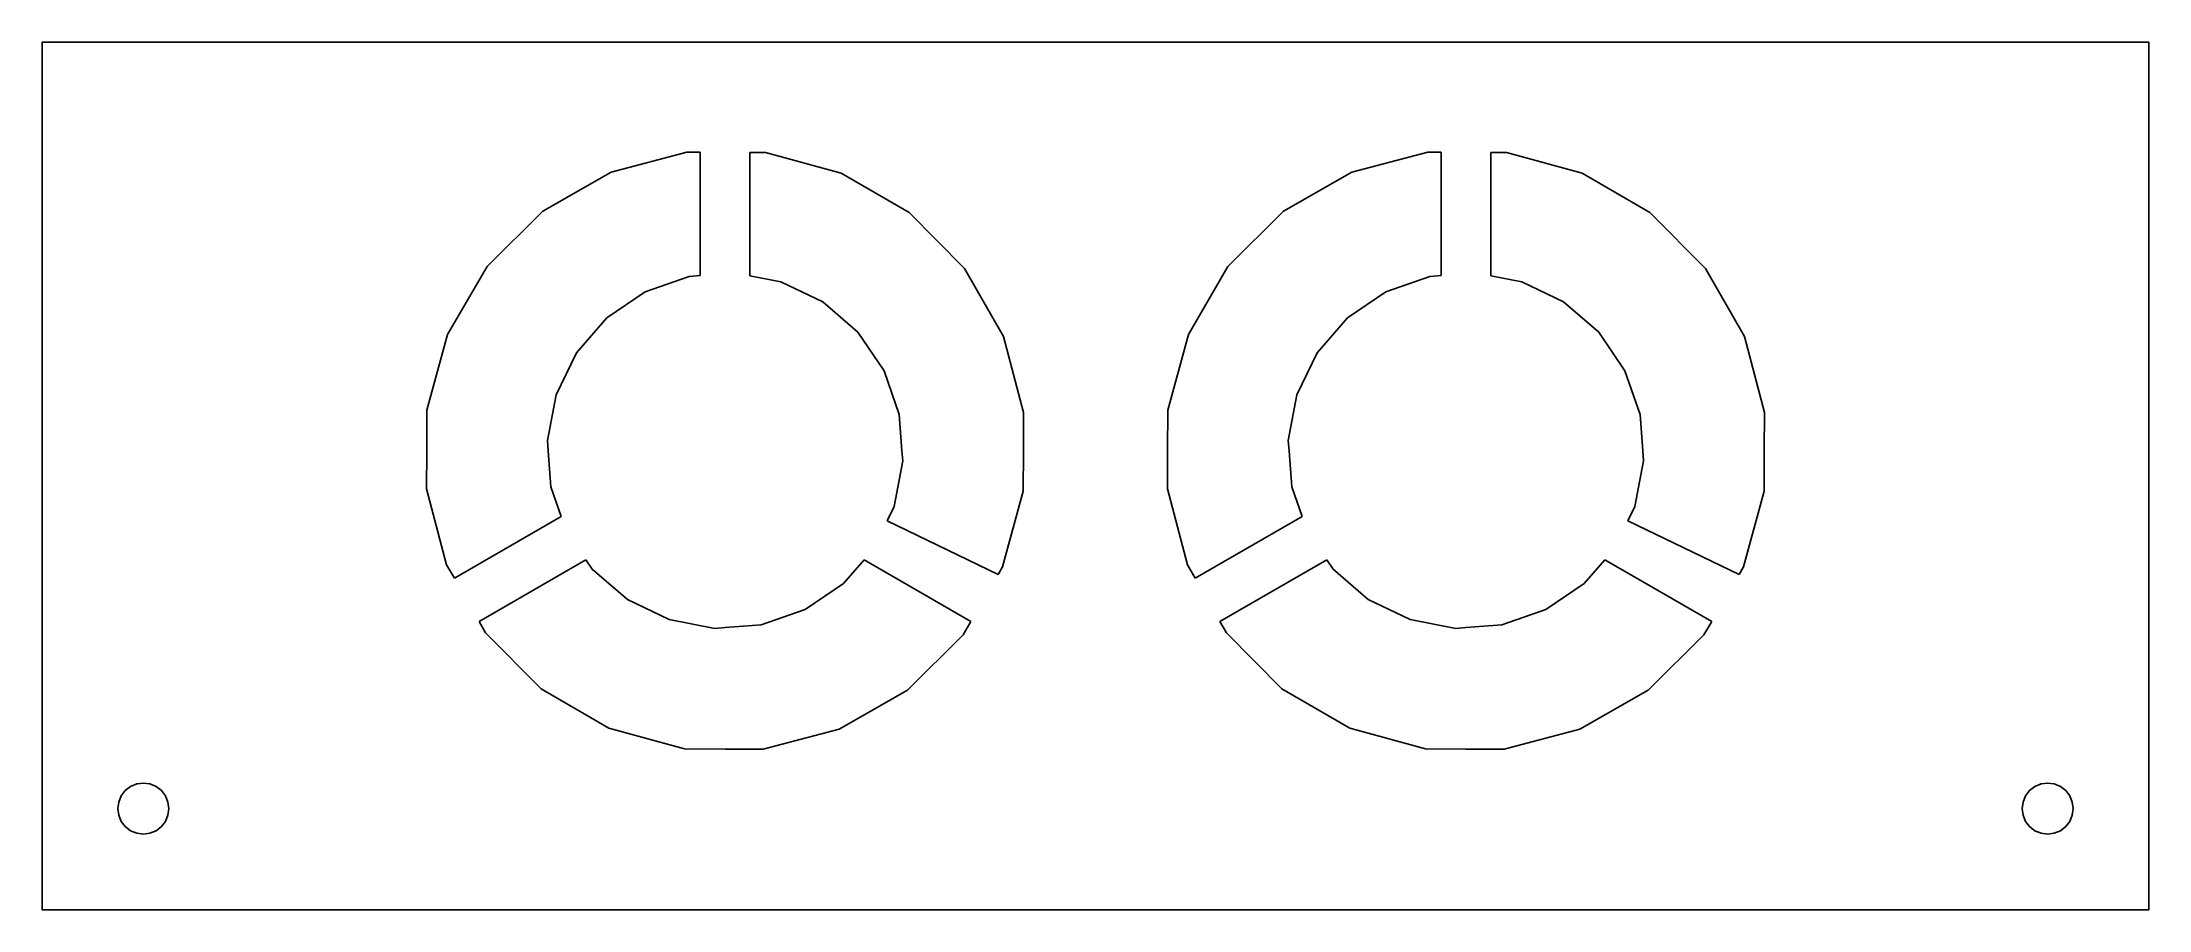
# Model space of a CAD drawing. Header units: metres. Extents: x 0 to 5.2, y 0 to 2.14.
import ezdxf

# ---------------------------------------------------------------- set-up
doc = ezdxf.new("R2010")
doc.units = ezdxf.units.M

msp = doc.modelspace()

# ---------------------------------------------------------------- linework, layer by layer
at = {"layer": 'EXHAUST_SIDE'}
for p, q in [((0, 2.143), (5.204, 2.143)), ((0, 2.143, 0.0625), (0, 2.143)), ((0, 0), (0, 2.143)), ((5.204, 2.143, 0.0625), (0, 2.143, 0.0625)), ((0, 0, 0.0625), (0, 2.143, 0.0625)), ((5.204, 0, 0.0625), (5.204, 2.143, 0.0625)), ((5.204, 2.143), (5.204, 2.143, 0.0625)), ((5.204, 0), (5.204, 2.143)), ((1.2368, 1.7254), (1.4052, 1.8218)), ((1.2368, 1.7254, 0.0625), (1.4052, 1.8218, 0.0625)), ((1.4052, 1.8218), (1.5928, 1.8713)), ((1.4052, 1.8218, 0.0625), (1.5928, 1.8713, 0.0625)), ((1.4052, 1.8218, 0.0625), (1.4052, 1.8218)), ((1.5928, 1.8713), (1.6255, 1.8711)), ((1.5928, 1.8713, 0.0625), (1.5928, 1.8713)), ((1.5928, 1.8713, 0.0625), (1.6255, 1.8711, 0.0625)), ((1.6255, 1.5664), (1.6255, 1.8711)), ((1.6255, 1.8711, 0.0625), (1.6255, 1.8711)), ((1.6255, 1.5664, 0.0625), (1.6255, 1.8711, 0.0625)), ((1.7485, 1.8707), (1.7869, 1.8705)), ((1.7485, 1.8707), (1.7485, 1.5659)), ((1.7485, 1.8707, 0.0625), (1.7485, 1.8707)), ((1.7485, 1.8707, 0.0625), (1.7485, 1.5659, 0.0625)), ((1.7485, 1.8707, 0.0625), (1.7869, 1.8705, 0.0625)), ((1.7869, 1.8705), (1.9741, 1.8196)), ((1.7869, 1.8705, 0.0625), (1.7869, 1.8705)), ((1.7869, 1.8705, 0.0625), (1.9741, 1.8196, 0.0625)), ((3.0668, 1.7254), (3.2352, 1.8218)), ((3.0668, 1.7254, 0.0625), (3.2352, 1.8218, 0.0625)), ((3.2352, 1.8218), (3.4228, 1.8713)), ((3.2352, 1.8218, 0.0625), (3.4228, 1.8713, 0.0625)), ((3.2352, 1.8218, 0.0625), (3.2352, 1.8218)), ((3.4228, 1.8713, 0.0625), (3.4228, 1.8713)), ((3.4228, 1.8713), (3.4555, 1.8711)), ((3.4228, 1.8713, 0.0625), (3.4555, 1.8711, 0.0625)), ((3.4555, 1.8711, 0.0625), (3.4555, 1.8711)), ((3.4555, 1.5664), (3.4555, 1.8711)), ((3.4555, 1.5664, 0.0625), (3.4555, 1.8711, 0.0625)), ((3.5785, 1.8707), (3.5785, 1.5659)), ((3.5785, 1.8707, 0.0625), (3.5785, 1.8707)), ((3.5785, 1.8707), (3.6169, 1.8705)), ((3.5785, 1.8707, 0.0625), (3.5785, 1.5659, 0.0625)), ((3.5785, 1.8707, 0.0625), (3.6169, 1.8705, 0.0625)), ((3.6169, 1.8705, 0.0625), (3.6169, 1.8705)), ((3.6169, 1.8705), (3.8041, 1.8196)), ((3.6169, 1.8705, 0.0625), (3.8041, 1.8196, 0.0625)), ((1.9741, 1.8196), (2.1417, 1.7219)), ((1.9741, 1.8196, 0.0625), (1.9741, 1.8196)), ((1.9741, 1.8196, 0.0625), (2.1417, 1.7219, 0.0625)), ((3.8041, 1.8196), (3.9717, 1.7219)), ((3.8041, 1.8196, 0.0625), (3.8041, 1.8196)), ((3.8041, 1.8196, 0.0625), (3.9717, 1.7219, 0.0625)), ((1.0991, 1.5887), (1.2368, 1.7254)), ((1.0991, 1.5887, 0.0625), (1.2368, 1.7254, 0.0625)), ((1.2368, 1.7254, 0.0625), (1.2368, 1.7254)), ((2.1417, 1.7219), (2.2784, 1.5842)), ((2.1417, 1.7219, 0.0625), (2.1417, 1.7219)), ((2.1417, 1.7219, 0.0625), (2.2784, 1.5842, 0.0625)), ((2.9291, 1.5887), (3.0668, 1.7254)), ((2.9291, 1.5887, 0.0625), (3.0668, 1.7254, 0.0625)), ((3.0668, 1.7254, 0.0625), (3.0668, 1.7254)), ((3.9717, 1.7219), (4.1084, 1.5842)), ((3.9717, 1.7219, 0.0625), (3.9717, 1.7219)), ((3.9717, 1.7219, 0.0625), (4.1084, 1.5842, 0.0625)), ((1.0014, 1.4211), (1.0991, 1.5887)), ((1.0014, 1.4211, 0.0625), (1.0991, 1.5887, 0.0625)), ((1.0991, 1.5887, 0.0625), (1.0991, 1.5887)), ((1.4895, 1.5266), (1.5979, 1.5644)), ((1.4895, 1.5266, 0.0625), (1.5979, 1.5644, 0.0625)), ((1.5979, 1.5644), (1.6255, 1.5664)), ((1.5979, 1.5644, 0.0625), (1.6255, 1.5664, 0.0625)), ((1.5979, 1.5644, 0.0625), (1.5979, 1.5644)), ((1.6255, 1.5664, 0.0625), (1.6255, 1.5664)), ((1.7485, 1.5659), (1.825, 1.5513)), ((1.7485, 1.5659, 0.0625), (1.7485, 1.5659)), ((1.7485, 1.5659, 0.0625), (1.825, 1.5513, 0.0625)), ((2.2784, 1.5842, 0.0625), (2.2784, 1.5842)), ((2.3748, 1.4158), (2.2784, 1.5842)), ((2.3748, 1.4158, 0.0625), (2.2784, 1.5842, 0.0625)), ((2.9291, 1.5887), (2.8314, 1.4211)), ((2.9291, 1.5887, 0.0625), (2.8314, 1.4211, 0.0625)), ((2.9291, 1.5887, 0.0625), (2.9291, 1.5887)), ((3.3195, 1.5266), (3.4279, 1.5644)), ((3.3195, 1.5266, 0.0625), (3.4279, 1.5644, 0.0625)), ((3.4279, 1.5644), (3.4555, 1.5664)), ((3.4279, 1.5644, 0.0625), (3.4555, 1.5664, 0.0625)), ((3.4279, 1.5644, 0.0625), (3.4279, 1.5644)), ((3.4555, 1.5664, 0.0625), (3.4555, 1.5664)), ((3.5785, 1.5659), (3.655, 1.5513)), ((3.5785, 1.5659, 0.0625), (3.5785, 1.5659)), ((3.5785, 1.5659, 0.0625), (3.655, 1.5513, 0.0625)), ((4.1084, 1.5842), (4.2048, 1.4158)), ((4.1084, 1.5842, 0.0625), (4.1084, 1.5842)), ((4.1084, 1.5842, 0.0625), (4.2048, 1.4158, 0.0625)), ((1.3946, 1.4621), (1.4895, 1.5266)), ((1.3946, 1.4621, 0.0625), (1.4895, 1.5266, 0.0625)), ((1.4895, 1.5266, 0.0625), (1.4895, 1.5266)), ((1.825, 1.5513), (1.9283, 1.5013)), ((1.825, 1.5513, 0.0625), (1.825, 1.5513)), ((1.825, 1.5513, 0.0625), (1.9283, 1.5013, 0.0625)), ((3.2246, 1.4621), (3.3195, 1.5266)), ((3.2246, 1.4621, 0.0625), (3.3195, 1.5266, 0.0625)), ((3.3195, 1.5266, 0.0625), (3.3195, 1.5266)), ((3.655, 1.5513), (3.7583, 1.5013)), ((3.655, 1.5513, 0.0625), (3.655, 1.5513)), ((3.655, 1.5513, 0.0625), (3.7583, 1.5013, 0.0625)), ((1.3197, 1.3753), (1.3946, 1.4621)), ((1.3197, 1.3753, 0.0625), (1.3946, 1.4621, 0.0625)), ((1.3946, 1.4621, 0.0625), (1.3946, 1.4621)), ((1.9283, 1.5013), (2.0151, 1.4264)), ((1.9283, 1.5013, 0.0625), (1.9283, 1.5013)), ((1.9283, 1.5013, 0.0625), (2.0151, 1.4264, 0.0625)), ((3.1497, 1.3753), (3.2246, 1.4621)), ((3.1497, 1.3753, 0.0625), (3.2246, 1.4621, 0.0625)), ((3.2246, 1.4621, 0.0625), (3.2246, 1.4621)), ((3.7583, 1.5013), (3.8451, 1.4264)), ((3.7583, 1.5013, 0.0625), (3.7583, 1.5013)), ((3.7583, 1.5013, 0.0625), (3.8451, 1.4264, 0.0625)), ((0.9505, 1.2339), (1.0014, 1.4211)), ((0.9505, 1.2339, 0.0625), (1.0014, 1.4211, 0.0625)), ((1.0014, 1.4211, 0.0625), (1.0014, 1.4211)), ((2.0151, 1.4264), (2.0796, 1.3315)), ((2.0151, 1.4264, 0.0625), (2.0151, 1.4264)), ((2.0151, 1.4264, 0.0625), (2.0796, 1.3315, 0.0625)), ((2.3748, 1.4158), (2.4243, 1.2282)), ((2.3748, 1.4158, 0.0625), (2.3748, 1.4158)), ((2.3748, 1.4158, 0.0625), (2.4243, 1.2282, 0.0625)), ((2.7805, 1.2339), (2.8314, 1.4211)), ((2.7805, 1.2339, 0.0625), (2.8314, 1.4211, 0.0625)), ((2.8314, 1.4211, 0.0625), (2.8314, 1.4211)), ((3.8451, 1.4264), (3.9096, 1.3315)), ((3.8451, 1.4264, 0.0625), (3.8451, 1.4264)), ((3.8451, 1.4264, 0.0625), (3.9096, 1.3315, 0.0625)), ((4.2048, 1.4158), (4.2543, 1.2282)), ((4.2048, 1.4158, 0.0625), (4.2048, 1.4158)), ((4.2048, 1.4158, 0.0625), (4.2543, 1.2282, 0.0625)), ((1.2697, 1.272), (1.3197, 1.3753)), ((1.2697, 1.272, 0.0625), (1.3197, 1.3753, 0.0625)), ((1.3197, 1.3753, 0.0625), (1.3197, 1.3753)), ((3.0997, 1.272), (3.1497, 1.3753)), ((3.0997, 1.272, 0.0625), (3.1497, 1.3753, 0.0625)), ((3.1497, 1.3753, 0.0625), (3.1497, 1.3753)), ((2.0796, 1.3315), (2.1174, 1.2231)), ((2.0796, 1.3315, 0.0625), (2.0796, 1.3315)), ((2.0796, 1.3315, 0.0625), (2.1174, 1.2231, 0.0625)), ((3.9096, 1.3315), (3.9474, 1.2231)), ((3.9096, 1.3315, 0.0625), (3.9096, 1.3315)), ((3.9096, 1.3315, 0.0625), (3.9474, 1.2231, 0.0625)), ((1.2482, 1.1593), (1.2697, 1.272)), ((1.2482, 1.1593, 0.0625), (1.2697, 1.272, 0.0625)), ((1.2697, 1.272, 0.0625), (1.2697, 1.272)), ((3.0782, 1.1593), (3.0997, 1.272)), ((3.0782, 1.1593, 0.0625), (3.0997, 1.272, 0.0625)), ((3.0997, 1.272, 0.0625), (3.0997, 1.272)), ((0.9505, 1.2339), (0.9501, 1.134)), ((0.9505, 1.2339, 0.0625), (0.9501, 1.134, 0.0625)), ((0.9505, 1.2339, 0.0625), (0.9505, 1.2339)), ((2.1174, 1.2231), (2.1239, 1.134)), ((2.1174, 1.2231, 0.0625), (2.1174, 1.2231)), ((2.1174, 1.2231, 0.0625), (2.1239, 1.134, 0.0625)), ((2.4243, 1.2282), (2.4239, 1.134)), ((2.4243, 1.2282, 0.0625), (2.4239, 1.134, 0.0625)), ((2.4243, 1.2282, 0.0625), (2.4243, 1.2282)), ((2.7801, 1.134), (2.7805, 1.2339)), ((2.7801, 1.134, 0.0625), (2.7805, 1.2339, 0.0625)), ((2.7805, 1.2339, 0.0625), (2.7805, 1.2339)), ((3.9474, 1.2231, 0.0625), (3.9474, 1.2231)), ((3.9474, 1.2231), (3.9539, 1.134)), ((3.9474, 1.2231, 0.0625), (3.9539, 1.134, 0.0625)), ((4.2539, 1.134), (4.2543, 1.2282)), ((4.2539, 1.134, 0.0625), (4.2543, 1.2282, 0.0625)), ((4.2543, 1.2282, 0.0625), (4.2543, 1.2282)), ((1.2482, 1.1593, 0.0625), (1.2482, 1.1593)), ((1.2501, 1.134), (1.2482, 1.1593)), ((1.2501, 1.134, 0.0625), (1.2482, 1.1593, 0.0625)), ((3.0801, 1.134), (3.0782, 1.1593)), ((3.0782, 1.1593, 0.0625), (3.0782, 1.1593)), ((3.0801, 1.134, 0.0625), (3.0782, 1.1593, 0.0625)), ((0.9501, 1.134), (0.9497, 1.0398)), ((0.9501, 1.134, 0.0625), (0.9497, 1.0398, 0.0625)), ((0.9501, 1.134, 0.0625), (0.9501, 1.134)), ((1.2566, 1.0449), (1.2501, 1.134)), ((1.2501, 1.134, 0.0625), (1.2501, 1.134)), ((1.2566, 1.0449, 0.0625), (1.2501, 1.134, 0.0625)), ((2.1258, 1.1087), (2.1043, 0.996)), ((2.1258, 1.1087, 0.0625), (2.1043, 0.996, 0.0625)), ((2.1239, 1.134, 0.0625), (2.1239, 1.134)), ((2.1239, 1.134), (2.1258, 1.1087)), ((2.1239, 1.134, 0.0625), (2.1258, 1.1087, 0.0625)), ((2.1258, 1.1087, 0.0625), (2.1258, 1.1087)), ((2.4239, 1.134), (2.4235, 1.0341)), ((2.4239, 1.134, 0.0625), (2.4235, 1.0341, 0.0625)), ((2.4239, 1.134, 0.0625), (2.4239, 1.134)), ((2.7797, 1.0398), (2.7801, 1.134)), ((2.7797, 1.0398, 0.0625), (2.7801, 1.134, 0.0625)), ((2.7801, 1.134, 0.0625), (2.7801, 1.134)), ((3.0866, 1.0449), (3.0801, 1.134)), ((3.0801, 1.134, 0.0625), (3.0801, 1.134)), ((3.0866, 1.0449, 0.0625), (3.0801, 1.134, 0.0625)), ((3.9558, 1.1087), (3.9343, 0.996)), ((3.9558, 1.1087, 0.0625), (3.9343, 0.996, 0.0625)), ((3.9539, 1.134, 0.0625), (3.9539, 1.134)), ((3.9539, 1.134), (3.9558, 1.1087)), ((3.9539, 1.134, 0.0625), (3.9558, 1.1087, 0.0625)), ((3.9558, 1.1087, 0.0625), (3.9558, 1.1087)), ((4.2535, 1.0341), (4.2539, 1.134)), ((4.2535, 1.0341, 0.0625), (4.2539, 1.134, 0.0625)), ((4.2539, 1.134, 0.0625), (4.2539, 1.134)), ((1.2566, 1.0449, 0.0625), (1.2566, 1.0449)), ((1.2822, 0.9713), (1.2566, 1.0449)), ((1.2822, 0.9713, 0.0625), (1.2566, 1.0449, 0.0625)), ((3.0866, 1.0449, 0.0625), (3.0866, 1.0449)), ((3.1122, 0.9713), (3.0866, 1.0449)), ((3.1122, 0.9713, 0.0625), (3.0866, 1.0449, 0.0625)), ((0.9497, 1.0398), (0.9992, 0.8522)), ((0.9497, 1.0398, 0.0625), (0.9497, 1.0398)), ((0.9497, 1.0398, 0.0625), (0.9992, 0.8522, 0.0625)), ((2.1043, 0.996), (2.0873, 0.9609)), ((2.1043, 0.996, 0.0625), (2.0873, 0.9609, 0.0625)), ((2.1043, 0.996, 0.0625), (2.1043, 0.996)), ((2.4235, 1.0341), (2.3726, 0.8469)), ((2.4235, 1.0341, 0.0625), (2.3726, 0.8469, 0.0625)), ((2.4235, 1.0341, 0.0625), (2.4235, 1.0341)), ((2.7797, 1.0398, 0.0625), (2.7797, 1.0398)), ((2.8292, 0.8522), (2.7797, 1.0398)), ((2.8292, 0.8522, 0.0625), (2.7797, 1.0398, 0.0625)), ((3.9343, 0.996), (3.9173, 0.9609)), ((3.9343, 0.996, 0.0625), (3.9173, 0.9609, 0.0625)), ((3.9343, 0.996, 0.0625), (3.9343, 0.996)), ((4.2535, 1.0341), (4.2026, 0.8469)), ((4.2535, 1.0341, 0.0625), (4.2026, 0.8469, 0.0625)), ((4.2535, 1.0341, 0.0625), (4.2535, 1.0341)), ((1.0183, 0.8189), (1.2822, 0.9713)), ((1.0183, 0.8189, 0.0625), (1.2822, 0.9713, 0.0625)), ((1.2822, 0.9713, 0.0625), (1.2822, 0.9713)), ((2.3617, 0.8282), (2.0873, 0.9609)), ((2.0873, 0.9609, 0.0625), (2.0873, 0.9609)), ((2.3617, 0.8282, 0.0625), (2.0873, 0.9609, 0.0625)), ((2.8483, 0.8189), (3.1122, 0.9713)), ((2.8483, 0.8189, 0.0625), (3.1122, 0.9713, 0.0625)), ((3.1122, 0.9713, 0.0625), (3.1122, 0.9713)), ((3.9173, 0.9609), (4.1917, 0.8282)), ((3.9173, 0.9609, 0.0625), (3.9173, 0.9609)), ((3.9173, 0.9609, 0.0625), (4.1917, 0.8282, 0.0625)), ((1.0183, 0.8189), (0.9992, 0.8522)), ((0.9992, 0.8522, 0.0625), (0.9992, 0.8522)), ((1.0183, 0.8189, 0.0625), (0.9992, 0.8522, 0.0625)), ((1.3433, 0.8645), (1.0794, 0.7122)), ((1.3433, 0.8645, 0.0625), (1.0794, 0.7122, 0.0625)), ((1.3589, 0.8416), (1.3433, 0.8645)), ((1.3433, 0.8645, 0.0625), (1.3433, 0.8645)), ((1.3589, 0.8416, 0.0625), (1.3433, 0.8645, 0.0625)), ((1.4457, 0.7667), (1.3589, 0.8416)), ((1.3589, 0.8416, 0.0625), (1.3589, 0.8416)), ((1.4457, 0.7667, 0.0625), (1.3589, 0.8416, 0.0625)), ((2.0303, 0.8648), (1.9794, 0.8059)), ((2.0303, 0.8648, 0.0625), (1.9794, 0.8059, 0.0625)), ((2.2942, 0.7124), (2.0303, 0.8648)), ((2.0303, 0.8648, 0.0625), (2.0303, 0.8648)), ((2.2942, 0.7124, 0.0625), (2.0303, 0.8648, 0.0625)), ((2.3617, 0.8282), (2.3726, 0.8469)), ((2.3617, 0.8282, 0.0625), (2.3726, 0.8469, 0.0625)), ((2.3726, 0.8469, 0.0625), (2.3726, 0.8469)), ((2.8483, 0.8189), (2.8292, 0.8522)), ((2.8292, 0.8522, 0.0625), (2.8292, 0.8522)), ((2.8483, 0.8189, 0.0625), (2.8292, 0.8522, 0.0625)), ((3.1733, 0.8645), (2.9094, 0.7122)), ((3.1733, 0.8645, 0.0625), (2.9094, 0.7122, 0.0625)), ((3.1889, 0.8416), (3.1733, 0.8645)), ((3.1733, 0.8645, 0.0625), (3.1733, 0.8645)), ((3.1889, 0.8416, 0.0625), (3.1733, 0.8645, 0.0625)), ((3.2757, 0.7667), (3.1889, 0.8416)), ((3.1889, 0.8416, 0.0625), (3.1889, 0.8416)), ((3.2757, 0.7667, 0.0625), (3.1889, 0.8416, 0.0625)), ((3.8603, 0.8648), (3.8094, 0.8059)), ((3.8603, 0.8648, 0.0625), (3.8094, 0.8059, 0.0625)), ((4.1242, 0.7124), (3.8603, 0.8648)), ((3.8603, 0.8648, 0.0625), (3.8603, 0.8648)), ((4.1242, 0.7124, 0.0625), (3.8603, 0.8648, 0.0625)), ((4.2026, 0.8469), (4.1917, 0.8282)), ((4.2026, 0.8469, 0.0625), (4.1917, 0.8282, 0.0625)), ((4.2026, 0.8469, 0.0625), (4.2026, 0.8469)), ((1.0183, 0.8189, 0.0625), (1.0183, 0.8189)), ((1.9794, 0.8059), (1.8845, 0.7414)), ((1.9794, 0.8059, 0.0625), (1.8845, 0.7414, 0.0625)), ((1.9794, 0.8059, 0.0625), (1.9794, 0.8059)), ((2.3617, 0.8282, 0.0625), (2.3617, 0.8282)), ((2.8483, 0.8189, 0.0625), (2.8483, 0.8189)), ((3.8094, 0.8059), (3.7145, 0.7414)), ((3.8094, 0.8059, 0.0625), (3.7145, 0.7414, 0.0625)), ((3.8094, 0.8059, 0.0625), (3.8094, 0.8059)), ((4.1917, 0.8282, 0.0625), (4.1917, 0.8282)), ((1.549, 0.7167), (1.4457, 0.7667)), ((1.4457, 0.7667, 0.0625), (1.4457, 0.7667)), ((1.549, 0.7167, 0.0625), (1.4457, 0.7667, 0.0625)), ((1.8845, 0.7414), (1.7761, 0.7036)), ((1.8845, 0.7414, 0.0625), (1.7761, 0.7036, 0.0625)), ((1.8845, 0.7414, 0.0625), (1.8845, 0.7414)), ((3.379, 0.7167), (3.2757, 0.7667)), ((3.2757, 0.7667, 0.0625), (3.2757, 0.7667)), ((3.379, 0.7167, 0.0625), (3.2757, 0.7667, 0.0625)), ((3.7145, 0.7414), (3.6061, 0.7036)), ((3.7145, 0.7414, 0.0625), (3.6061, 0.7036, 0.0625)), ((3.7145, 0.7414, 0.0625), (3.7145, 0.7414)), ((1.0956, 0.6838), (1.0794, 0.7122)), ((1.0794, 0.7122, 0.0625), (1.0794, 0.7122)), ((1.0956, 0.6838, 0.0625), (1.0794, 0.7122, 0.0625)), ((1.0956, 0.6838), (1.2323, 0.5461)), ((1.0956, 0.6838, 0.0625), (1.0956, 0.6838)), ((1.0956, 0.6838, 0.0625), (1.2323, 0.5461, 0.0625)), ((1.6617, 0.6952), (1.549, 0.7167)), ((1.549, 0.7167, 0.0625), (1.549, 0.7167)), ((1.6617, 0.6952, 0.0625), (1.549, 0.7167, 0.0625)), ((1.687, 0.6971), (1.6617, 0.6952)), ((1.687, 0.6971, 0.0625), (1.6617, 0.6952, 0.0625)), ((1.6617, 0.6952, 0.0625), (1.6617, 0.6952)), ((1.7761, 0.7036), (1.687, 0.6971)), ((1.7761, 0.7036, 0.0625), (1.687, 0.6971, 0.0625)), ((1.687, 0.6971, 0.0625), (1.687, 0.6971)), ((1.7761, 0.7036, 0.0625), (1.7761, 0.7036)), ((2.2749, 0.6793), (2.1372, 0.5426)), ((2.2749, 0.6793, 0.0625), (2.1372, 0.5426, 0.0625)), ((2.2942, 0.7124), (2.2749, 0.6793)), ((2.2942, 0.7124, 0.0625), (2.2749, 0.6793, 0.0625)), ((2.2749, 0.6793, 0.0625), (2.2749, 0.6793)), ((2.2942, 0.7124, 0.0625), (2.2942, 0.7124)), ((2.9256, 0.6838), (2.9094, 0.7122)), ((2.9094, 0.7122, 0.0625), (2.9094, 0.7122)), ((2.9256, 0.6838, 0.0625), (2.9094, 0.7122, 0.0625)), ((3.0623, 0.5461), (2.9256, 0.6838)), ((2.9256, 0.6838, 0.0625), (2.9256, 0.6838)), ((3.0623, 0.5461, 0.0625), (2.9256, 0.6838, 0.0625)), ((3.4917, 0.6952), (3.379, 0.7167)), ((3.379, 0.7167, 0.0625), (3.379, 0.7167)), ((3.4917, 0.6952, 0.0625), (3.379, 0.7167, 0.0625)), ((3.517, 0.6971), (3.4917, 0.6952)), ((3.517, 0.6971, 0.0625), (3.4917, 0.6952, 0.0625)), ((3.4917, 0.6952, 0.0625), (3.4917, 0.6952)), ((3.6061, 0.7036), (3.517, 0.6971)), ((3.6061, 0.7036, 0.0625), (3.517, 0.6971, 0.0625)), ((3.517, 0.6971, 0.0625), (3.517, 0.6971)), ((3.6061, 0.7036, 0.0625), (3.6061, 0.7036)), ((4.1049, 0.6793), (3.9672, 0.5426)), ((4.1049, 0.6793, 0.0625), (3.9672, 0.5426, 0.0625)), ((4.1049, 0.6793), (4.1242, 0.7124)), ((4.1049, 0.6793, 0.0625), (4.1242, 0.7124, 0.0625)), ((4.1049, 0.6793, 0.0625), (4.1049, 0.6793)), ((4.1242, 0.7124, 0.0625), (4.1242, 0.7124)), ((1.3999, 0.4484), (1.2323, 0.5461)), ((1.2323, 0.5461, 0.0625), (1.2323, 0.5461)), ((1.3999, 0.4484, 0.0625), (1.2323, 0.5461, 0.0625)), ((2.1372, 0.5426), (1.9688, 0.4462)), ((2.1372, 0.5426, 0.0625), (1.9688, 0.4462, 0.0625)), ((2.1372, 0.5426, 0.0625), (2.1372, 0.5426)), ((3.0623, 0.5461, 0.0625), (3.0623, 0.5461)), ((3.2299, 0.4484), (3.0623, 0.5461)), ((3.2299, 0.4484, 0.0625), (3.0623, 0.5461, 0.0625)), ((3.9672, 0.5426), (3.7988, 0.4462)), ((3.9672, 0.5426, 0.0625), (3.7988, 0.4462, 0.0625)), ((3.9672, 0.5426, 0.0625), (3.9672, 0.5426)), ((1.5871, 0.3975), (1.3999, 0.4484)), ((1.3999, 0.4484, 0.0625), (1.3999, 0.4484)), ((1.5871, 0.3975, 0.0625), (1.3999, 0.4484, 0.0625)), ((1.9688, 0.4462), (1.7812, 0.3967)), ((1.9688, 0.4462, 0.0625), (1.7812, 0.3967, 0.0625)), ((1.9688, 0.4462, 0.0625), (1.9688, 0.4462)), ((3.4171, 0.3975), (3.2299, 0.4484)), ((3.2299, 0.4484, 0.0625), (3.2299, 0.4484)), ((3.4171, 0.3975, 0.0625), (3.2299, 0.4484, 0.0625)), ((3.7988, 0.4462), (3.6112, 0.3967)), ((3.7988, 0.4462, 0.0625), (3.6112, 0.3967, 0.0625)), ((3.7988, 0.4462, 0.0625), (3.7988, 0.4462)), ((1.687, 0.3971), (1.5871, 0.3975)), ((1.5871, 0.3975, 0.0625), (1.5871, 0.3975)), ((1.687, 0.3971, 0.0625), (1.5871, 0.3975, 0.0625)), ((1.7812, 0.3967), (1.687, 0.3971)), ((1.687, 0.3971, 0.0625), (1.687, 0.3971)), ((1.7812, 0.3967, 0.0625), (1.687, 0.3971, 0.0625)), ((1.7812, 0.3967, 0.0625), (1.7812, 0.3967)), ((3.517, 0.3971), (3.4171, 0.3975)), ((3.4171, 0.3975, 0.0625), (3.4171, 0.3975)), ((3.517, 0.3971, 0.0625), (3.4171, 0.3975, 0.0625)), ((3.6112, 0.3967), (3.517, 0.3971)), ((3.517, 0.3971, 0.0625), (3.517, 0.3971)), ((3.6112, 0.3967, 0.0625), (3.517, 0.3971, 0.0625)), ((3.6112, 0.3967, 0.0625), (3.6112, 0.3967)), ((0.2337, 0.3109, 0.0625), (0.25, 0.313, 0.0625)), ((0.2337, 0.3109, -0.0005), (0.25, 0.313, -0.0005)), ((0.25, 0.313, 0.0625), (0.2663, 0.3109, 0.0625)), ((0.25, 0.313, -0.0005), (0.2663, 0.3109, -0.0005)), ((0.25, 0.313, 0.0625), (0.25, 0.313, -0.0005)), ((4.9377, 0.3109, 0.0625), (4.954, 0.313, 0.0625)), ((4.9377, 0.3109, -0.0005), (4.954, 0.313, -0.0005)), ((4.954, 0.313, 0.0625), (4.9703, 0.3109, 0.0625)), ((4.954, 0.313, -0.0005), (4.9703, 0.3109, -0.0005)), ((4.954, 0.313, 0.0625), (4.954, 0.313, -0.0005)), ((0.187, 0.25, 0.0625), (0.1891, 0.2663, 0.0625)), ((0.187, 0.25, -0.0005), (0.1891, 0.2663, -0.0005)), ((0.1891, 0.2663, 0.0625), (0.1954, 0.2815, 0.0625)), ((0.1891, 0.2663, -0.0005), (0.1954, 0.2815, -0.0005)), ((0.1891, 0.2663, 0.0625), (0.1891, 0.2663, -0.0005)), ((0.1954, 0.2815, 0.0625), (0.2055, 0.2945, 0.0625)), ((0.1954, 0.2815, -0.0005), (0.2055, 0.2945, -0.0005)), ((0.1954, 0.2815, 0.0625), (0.1954, 0.2815, -0.0005)), ((0.2055, 0.2945, 0.0625), (0.2185, 0.3046, 0.0625)), ((0.2055, 0.2945, -0.0005), (0.2185, 0.3046, -0.0005)), ((0.2055, 0.2945, 0.0625), (0.2055, 0.2945, -0.0005)), ((0.2185, 0.3046, 0.0625), (0.2337, 0.3109, 0.0625)), ((0.2185, 0.3046, -0.0005), (0.2337, 0.3109, -0.0005)), ((0.2185, 0.3046, 0.0625), (0.2185, 0.3046, -0.0005)), ((0.2337, 0.3109, 0.0625), (0.2337, 0.3109, -0.0005)), ((0.2663, 0.3109, 0.0625), (0.2815, 0.3046, 0.0625)), ((0.2663, 0.3109, -0.0005), (0.2815, 0.3046, -0.0005)), ((0.2663, 0.3109, 0.0625), (0.2663, 0.3109, -0.0005)), ((0.2815, 0.3046, 0.0625), (0.2945, 0.2945, 0.0625)), ((0.2815, 0.3046, -0.0005), (0.2945, 0.2945, -0.0005)), ((0.2815, 0.3046, 0.0625), (0.2815, 0.3046, -0.0005)), ((0.2945, 0.2945, 0.0625), (0.3046, 0.2815, 0.0625)), ((0.2945, 0.2945, -0.0005), (0.3046, 0.2815, -0.0005)), ((0.2945, 0.2945, 0.0625), (0.2945, 0.2945, -0.0005)), ((0.3046, 0.2815, 0.0625), (0.3109, 0.2663, 0.0625)), ((0.3046, 0.2815, -0.0005), (0.3109, 0.2663, -0.0005)), ((0.3046, 0.2815, 0.0625), (0.3046, 0.2815, -0.0005)), ((0.3109, 0.2663, 0.0625), (0.313, 0.25, 0.0625)), ((0.3109, 0.2663, -0.0005), (0.313, 0.25, -0.0005)), ((0.3109, 0.2663, 0.0625), (0.3109, 0.2663, -0.0005)), ((4.891, 0.25, 0.0625), (4.8931, 0.2663, 0.0625)), ((4.891, 0.25, -0.0005), (4.8931, 0.2663, -0.0005)), ((4.8931, 0.2663, 0.0625), (4.8994, 0.2815, 0.0625)), ((4.8931, 0.2663, -0.0005), (4.8994, 0.2815, -0.0005)), ((4.8931, 0.2663, 0.0625), (4.8931, 0.2663, -0.0005)), ((4.8994, 0.2815, 0.0625), (4.9095, 0.2945, 0.0625)), ((4.8994, 0.2815, -0.0005), (4.9095, 0.2945, -0.0005)), ((4.8994, 0.2815, 0.0625), (4.8994, 0.2815, -0.0005)), ((4.9095, 0.2945, 0.0625), (4.9225, 0.3046, 0.0625)), ((4.9095, 0.2945, -0.0005), (4.9225, 0.3046, -0.0005)), ((4.9095, 0.2945, 0.0625), (4.9095, 0.2945, -0.0005)), ((4.9225, 0.3046, 0.0625), (4.9377, 0.3109, 0.0625)), ((4.9225, 0.3046, -0.0005), (4.9377, 0.3109, -0.0005)), ((4.9225, 0.3046, 0.0625), (4.9225, 0.3046, -0.0005)), ((4.9377, 0.3109, 0.0625), (4.9377, 0.3109, -0.0005)), ((4.9703, 0.3109, 0.0625), (4.9855, 0.3046, 0.0625)), ((4.9703, 0.3109, -0.0005), (4.9855, 0.3046, -0.0005)), ((4.9703, 0.3109, 0.0625), (4.9703, 0.3109, -0.0005)), ((4.9855, 0.3046, 0.0625), (4.9985, 0.2945, 0.0625)), ((4.9855, 0.3046, -0.0005), (4.9985, 0.2945, -0.0005)), ((4.9855, 0.3046, 0.0625), (4.9855, 0.3046, -0.0005)), ((4.9985, 0.2945, 0.0625), (5.0086, 0.2815, 0.0625)), ((4.9985, 0.2945, -0.0005), (5.0086, 0.2815, -0.0005)), ((4.9985, 0.2945, 0.0625), (4.9985, 0.2945, -0.0005)), ((5.0086, 0.2815, 0.0625), (5.0149, 0.2663, 0.0625)), ((5.0086, 0.2815, -0.0005), (5.0149, 0.2663, -0.0005)), ((5.0086, 0.2815, 0.0625), (5.0086, 0.2815, -0.0005)), ((5.0149, 0.2663, 0.0625), (5.017, 0.25, 0.0625)), ((5.0149, 0.2663, -0.0005), (5.017, 0.25, -0.0005)), ((5.0149, 0.2663, 0.0625), (5.0149, 0.2663, -0.0005)), ((0.1891, 0.2337, 0.0625), (0.187, 0.25, 0.0625)), ((0.1891, 0.2337, -0.0005), (0.187, 0.25, -0.0005)), ((0.187, 0.25, 0.0625), (0.187, 0.25, -0.0005)), ((0.1954, 0.2185, 0.0625), (0.1891, 0.2337, 0.0625)), ((0.1954, 0.2185, -0.0005), (0.1891, 0.2337, -0.0005)), ((0.1891, 0.2337, 0.0625), (0.1891, 0.2337, -0.0005)), ((0.2055, 0.2055, 0.0625), (0.1954, 0.2185, 0.0625)), ((0.2055, 0.2055, -0.0005), (0.1954, 0.2185, -0.0005)), ((0.1954, 0.2185, 0.0625), (0.1954, 0.2185, -0.0005)), ((0.3046, 0.2185, 0.0625), (0.2945, 0.2055, 0.0625)), ((0.3046, 0.2185, -0.0005), (0.2945, 0.2055, -0.0005)), ((0.3109, 0.2337, 0.0625), (0.3046, 0.2185, 0.0625)), ((0.3109, 0.2337, -0.0005), (0.3046, 0.2185, -0.0005)), ((0.3046, 0.2185, 0.0625), (0.3046, 0.2185, -0.0005)), ((0.313, 0.25, 0.0625), (0.3109, 0.2337, 0.0625)), ((0.313, 0.25, -0.0005), (0.3109, 0.2337, -0.0005)), ((0.3109, 0.2337, 0.0625), (0.3109, 0.2337, -0.0005)), ((0.313, 0.25, 0.0625), (0.313, 0.25, -0.0005)), ((4.8931, 0.2337, 0.0625), (4.891, 0.25, 0.0625)), ((4.8931, 0.2337, -0.0005), (4.891, 0.25, -0.0005)), ((4.891, 0.25, 0.0625), (4.891, 0.25, -0.0005)), ((4.8994, 0.2185, 0.0625), (4.8931, 0.2337, 0.0625)), ((4.8994, 0.2185, -0.0005), (4.8931, 0.2337, -0.0005)), ((4.8931, 0.2337, 0.0625), (4.8931, 0.2337, -0.0005)), ((4.9095, 0.2055, 0.0625), (4.8994, 0.2185, 0.0625)), ((4.9095, 0.2055, -0.0005), (4.8994, 0.2185, -0.0005)), ((4.8994, 0.2185, 0.0625), (4.8994, 0.2185, -0.0005)), ((5.0086, 0.2185, 0.0625), (4.9985, 0.2055, 0.0625)), ((5.0086, 0.2185, -0.0005), (4.9985, 0.2055, -0.0005)), ((5.0149, 0.2337, 0.0625), (5.0086, 0.2185, 0.0625)), ((5.0149, 0.2337, -0.0005), (5.0086, 0.2185, -0.0005)), ((5.0086, 0.2185, 0.0625), (5.0086, 0.2185, -0.0005)), ((5.017, 0.25, 0.0625), (5.0149, 0.2337, 0.0625)), ((5.017, 0.25, -0.0005), (5.0149, 0.2337, -0.0005)), ((5.0149, 0.2337, 0.0625), (5.0149, 0.2337, -0.0005)), ((5.017, 0.25, 0.0625), (5.017, 0.25, -0.0005)), ((0.2185, 0.1954, 0.0625), (0.2055, 0.2055, 0.0625)), ((0.2185, 0.1954, -0.0005), (0.2055, 0.2055, -0.0005)), ((0.2055, 0.2055, 0.0625), (0.2055, 0.2055, -0.0005)), ((0.2337, 0.1891, 0.0625), (0.2185, 0.1954, 0.0625)), ((0.2337, 0.1891, -0.0005), (0.2185, 0.1954, -0.0005)), ((0.2185, 0.1954, 0.0625), (0.2185, 0.1954, -0.0005)), ((0.25, 0.187, 0.0625), (0.2337, 0.1891, 0.0625)), ((0.25, 0.187, -0.0005), (0.2337, 0.1891, -0.0005)), ((0.2337, 0.1891, 0.0625), (0.2337, 0.1891, -0.0005)), ((0.2663, 0.1891, 0.0625), (0.25, 0.187, 0.0625)), ((0.2663, 0.1891, -0.0005), (0.25, 0.187, -0.0005)), ((0.25, 0.187, 0.0625), (0.25, 0.187, -0.0005)), ((0.2815, 0.1954, 0.0625), (0.2663, 0.1891, 0.0625)), ((0.2815, 0.1954, -0.0005), (0.2663, 0.1891, -0.0005)), ((0.2663, 0.1891, 0.0625), (0.2663, 0.1891, -0.0005)), ((0.2945, 0.2055, 0.0625), (0.2815, 0.1954, 0.0625)), ((0.2945, 0.2055, -0.0005), (0.2815, 0.1954, -0.0005)), ((0.2815, 0.1954, 0.0625), (0.2815, 0.1954, -0.0005)), ((0.2945, 0.2055, 0.0625), (0.2945, 0.2055, -0.0005)), ((4.9225, 0.1954, 0.0625), (4.9095, 0.2055, 0.0625)), ((4.9225, 0.1954, -0.0005), (4.9095, 0.2055, -0.0005)), ((4.9095, 0.2055, 0.0625), (4.9095, 0.2055, -0.0005)), ((4.9377, 0.1891, 0.0625), (4.9225, 0.1954, 0.0625)), ((4.9377, 0.1891, -0.0005), (4.9225, 0.1954, -0.0005)), ((4.9225, 0.1954, 0.0625), (4.9225, 0.1954, -0.0005)), ((4.954, 0.187, 0.0625), (4.9377, 0.1891, 0.0625)), ((4.954, 0.187, -0.0005), (4.9377, 0.1891, -0.0005)), ((4.9377, 0.1891, 0.0625), (4.9377, 0.1891, -0.0005)), ((4.9703, 0.1891, 0.0625), (4.954, 0.187, 0.0625)), ((4.9703, 0.1891, -0.0005), (4.954, 0.187, -0.0005)), ((4.954, 0.187, 0.0625), (4.954, 0.187, -0.0005)), ((4.9855, 0.1954, 0.0625), (4.9703, 0.1891, 0.0625)), ((4.9855, 0.1954, -0.0005), (4.9703, 0.1891, -0.0005)), ((4.9703, 0.1891, 0.0625), (4.9703, 0.1891, -0.0005)), ((4.9985, 0.2055, 0.0625), (4.9855, 0.1954, 0.0625)), ((4.9985, 0.2055, -0.0005), (4.9855, 0.1954, -0.0005)), ((4.9855, 0.1954, 0.0625), (4.9855, 0.1954, -0.0005)), ((4.9985, 0.2055, 0.0625), (4.9985, 0.2055, -0.0005)), ((0, 0), (5.204, 0)), ((5.204, 0, 0.0625), (0, 0, 0.0625)), ((0, 0, 0.0625), (0, 0)), ((5.204, 0), (5.204, 0, 0.0625))]:
    msp.add_line(p, q, dxfattribs=at)

doc.saveas('drawing.dxf')
